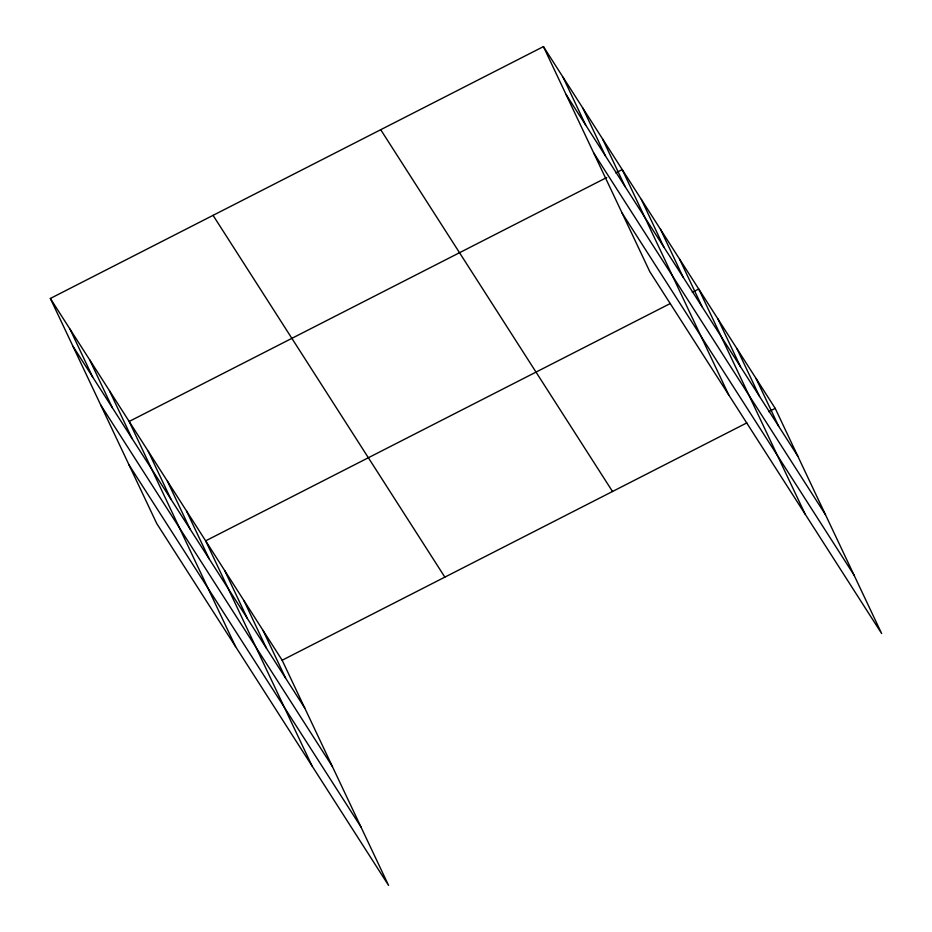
<?xml version="1.0" encoding="UTF-8"?>
<svg xmlns="http://www.w3.org/2000/svg" width="932" height="932" viewBox="0 0 932 932"><rect width="100%" height="100%" fill="white"/><g stroke="black" fill="none" stroke-linecap="round" stroke-linejoin="round"><path stroke-width="1.4" d="M50.351 298.461L282.151 660.24L388.574 885.4L156.786 523.621L50.351 298.461L543.426 46.6L775.214 408.379L881.649 633.539L649.849 271.76L543.426 46.6M606.732 177.523L129.164 421.462L235.586 646.622M615.772 172.898L622.238 169.601L728.661 394.76M670.318 303.506L205.657 540.851L312.08 766.011M692.266 292.287L698.72 288.99L805.155 514.149M282.151 660.24L746.812 422.895M768.76 411.676L775.214 408.379M566.004 94.365L797.804 456.144M593.672 152.906L825.472 514.685M622.18 213.218L853.98 574.997M380.71 129.711L612.51 491.49M213.067 215.35L444.855 577.129M72.929 346.226L304.729 708.005M100.598 404.768L332.398 766.547M129.105 465.08L360.905 826.859M756.097 378.532L778.674 426.297M736.967 348.685L759.557 396.45M717.85 318.837L740.427 366.602M679.603 259.143L702.18 306.919M660.485 229.295L683.063 277.072M641.356 199.448L663.933 247.225M602.526 138.856L625.116 186.621M582.826 108.1L605.404 155.865M563.126 77.356L585.704 125.121M263.022 630.393L285.6 678.158M243.904 600.546L266.482 648.322M224.775 570.699L247.353 618.475M186.528 511.004L209.106 558.781M167.41 481.157L189.988 528.933M148.281 451.309L170.859 499.086M109.452 390.718L132.041 438.483M89.752 359.962L112.329 407.738M70.051 329.217L92.629 376.982"/></g></svg>
